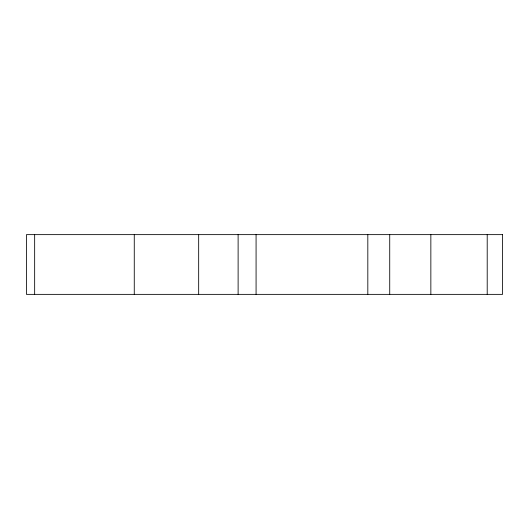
<?xml version="1.0" encoding="UTF-8"?>
<svg xmlns="http://www.w3.org/2000/svg" width="529" height="529" viewBox="0 0 529 529"><rect width="100%" height="100%" fill="white"/><g stroke="black" fill="none" stroke-linecap="round" stroke-linejoin="round"><path stroke-width="0.79" d="M487.209 234.638L487.209 294.362M430.851 234.638L430.851 294.362M389.728 234.638L389.728 294.362M367.82 234.638L367.82 294.362M256.076 234.638L256.076 294.362M238.116 234.638L238.116 294.362M198.673 234.638L198.673 294.362M134.267 234.638L134.267 294.362M34.656 234.638L34.656 294.362M502.55 234.638L26.45 234.638L26.45 294.362L502.55 294.362L502.55 234.638"/></g></svg>
